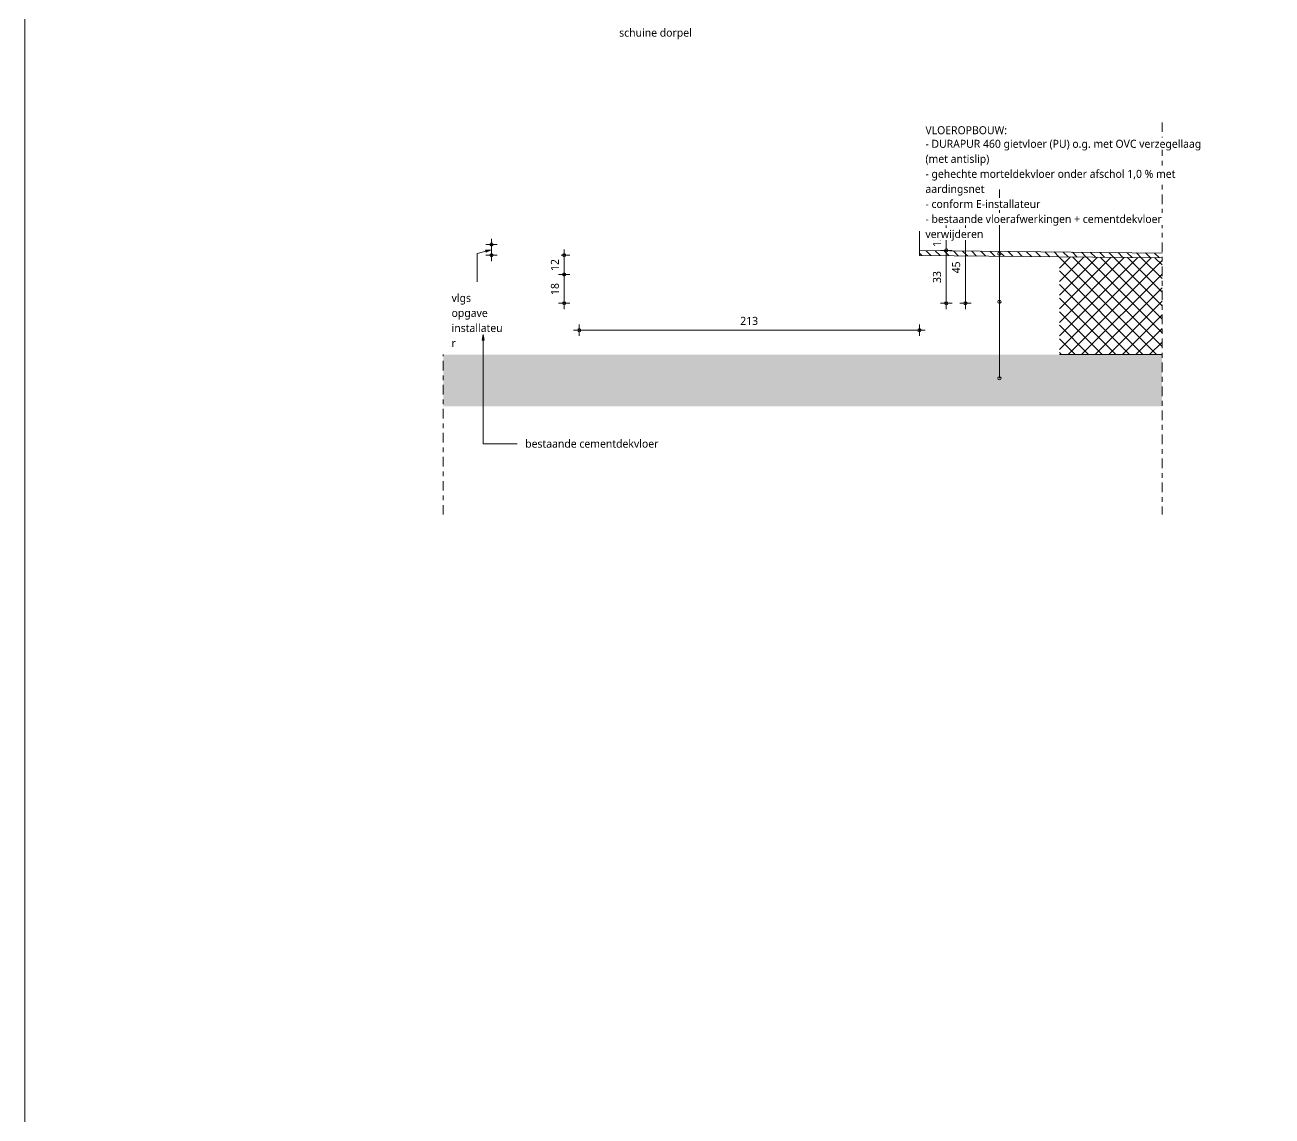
# Model space of a CAD drawing. Header units: millimetres. Extents: x 32900 to 38291, y -18988 to 4133.
# Drawn here: x 37280 to 38059, y -13210 to -12529 of the extents above; entities that cross this region are included whole.
import ezdxf

# ---------------------------------------------------------------- set-up
doc = ezdxf.new("R2010")
doc.units = ezdxf.units.MM
doc.linetypes.add('MV_center', pattern=[15, 6, -3, 3, -3])
for name, color, linetype, lineweight in [('A-ANNO-DIMS', 211, 'Continuous', 13), ('A-ANNO-DIMS-2', 211, 'Continuous', 13), ('A-ANNO-NOTE', 131, 'Continuous', 18), ('A-DETL', 90, 'Continuous', 13), ('A-DETL-GENF', 92, 'Continuous', 18), ('A-DETL-THIN', 151, 'Continuous', 18), ('G-ANNO-TEXT', 231, 'Continuous', 13)]:
    doc.layers.add(name, color=color, linetype=linetype, lineweight=lineweight)
doc.styles.add('Segoe UI', font='segoeui.ttf', dxfattribs={"height": 5})
doc.styles.add('Segoe UI_B', font='segoeui.ttf', dxfattribs={"height": 5})
doc.dimstyles.new('2_5_mm_4', dxfattribs={"dimscale": 304.8, "dimtxt": 5.23682, "dimasz": 0.006562, "dimexe": 0.011811, "dimexo": 0.0625, "dimgap": 0.005906, "dimtad": 1, "dimdec": 0, "dimzin": 0, "dimdsep": 46, "dimtxsty": 'Segoe UI', "dimblk1": 'DOTBLANK', "dimblk2": 'DOTBLANK', "dimsah": 1, "dimcen": 0.09, "dimdle": 0.011811, "dimazin": 0, "dimtfac": 1, "dimtdec": 4, "dimtix": 1, "dimtmove": 0, "dimatfit": 3, "dimfxl": 0.011811, "dimfxlon": 1, "dimtvp": 1, "dimtfill": 1, "dimtolj": 1, "dimtzin": 0, "dimarcsym": 2})

# ---------------------------------------------------------------- blocks, each defined once
blk = doc.blocks.new('NLRS_00_DI_maskeer - Type 1-4234915-Details ziekenhuis Utiliteitsgebouw')
at = {"layer": 'A-DETL-GENF', "linetype": 'MV_center'}
blk.add_line((121.88, 0), (21.89, 0), dxfattribs=at)
blk = doc.blocks.new('NLRS_00_DI_maskeer - Type 1-4234604-Details ziekenhuis Utiliteitsgebouw')
at = {"layer": 'A-DETL-GENF', "linetype": 'MV_center'}
blk.add_line((-100, 0), (145, 0), dxfattribs=at)
blk = doc.blocks.new('DIMBLOCK867-Details ziekenhuis Utiliteitsgebouw')
at = {"layer": 'A-ANNO-DIMS-2'}
for p, q in [((37616.44, -12684.34), (37612.84, -12684.34)), ((37616.44, -12705.94), (37616.44, -12684.34)), ((37616.44, -12684.34), (37620.04, -12684.34)), ((37616.44, -12702.34), (37612.84, -12702.34)), ((37616.44, -12702.34), (37620.04, -12702.34))]:
    blk.add_line(p, q, dxfattribs=at)
for centre in [(37616.44, -12684.34), (37616.44, -12702.34)]:
    blk.add_circle(centre, 1, dxfattribs=at)
at = {"layer": 'A-ANNO-DIMS-2', "color": 0, "insert": (37608.12, -12697.15), "char_height": 5, "width": 9.1406, "attachment_point": 1, "rotation": 90, "line_spacing_factor": 1.142579, "style": 'Segoe UI', "bg_fill": 3, "box_fill_scale": 1.25, "bg_fill_color": 9, "bg_fill_true_color": 13158600, "bg_fill_transparency": 0}
blk.add_mtext('18', dxfattribs=at)
blk = doc.blocks.new('_DotBlank')
at = {"color": 0, "linetype": 'ByBlock', "lineweight": -2}
blk.add_line((-0.5, 0), (-1, 0), dxfattribs=at)
blk.add_circle((0, 0), 0.5, dxfattribs=at)
blk = doc.blocks.new('DIMBLOCK868-Details ziekenhuis Utiliteitsgebouw')
at = {"layer": 'A-ANNO-DIMS-2'}
for p, q in [((37616.44, -12684.34), (37616.44, -12668.74)), ((37616.44, -12672.34), (37612.84, -12672.34)), ((37616.44, -12672.34), (37620.04, -12672.34)), ((37616.44, -12684.34), (37612.84, -12684.34)), ((37616.44, -12684.34), (37620.04, -12684.34))]:
    blk.add_line(p, q, dxfattribs=at)
for centre in [(37616.44, -12672.34), (37616.44, -12684.34)]:
    blk.add_circle(centre, 1, dxfattribs=at)
at = {"layer": 'A-ANNO-DIMS-2', "color": 0, "insert": (37608.12, -12682.15), "char_height": 5, "width": 9.1406, "attachment_point": 1, "rotation": 90, "line_spacing_factor": 1.142579, "style": 'Segoe UI', "bg_fill": 3, "box_fill_scale": 1.25, "bg_fill_color": 9, "bg_fill_true_color": 13158600, "bg_fill_transparency": 0}
blk.add_mtext('12', dxfattribs=at)
blk = doc.blocks.new('DIMBLOCK870-Details ziekenhuis Utiliteitsgebouw')
at = {"layer": 'A-ANNO-DIMS-2'}
for p, q in [((37855.15, -12669.34), (37851.55, -12669.34)), ((37855.15, -12705.94), (37855.15, -12669.34)), ((37855.15, -12669.34), (37858.75, -12669.34)), ((37855.15, -12702.34), (37851.55, -12702.34)), ((37855.15, -12702.34), (37858.75, -12702.34))]:
    blk.add_line(p, q, dxfattribs=at)
for centre in [(37855.15, -12669.34), (37855.15, -12702.34)]:
    blk.add_circle(centre, 1, dxfattribs=at)
at = {"layer": 'A-ANNO-DIMS-2', "color": 0, "insert": (37846.83, -12689.65), "char_height": 5, "width": 9.1406, "attachment_point": 1, "rotation": 90, "line_spacing_factor": 1.142579, "style": 'Segoe UI', "bg_fill": 3, "box_fill_scale": 1.25, "bg_fill_color": 9, "bg_fill_true_color": 13158600, "bg_fill_transparency": 0}
blk.add_mtext('33', dxfattribs=at)
blk = doc.blocks.new('DIMBLOCK871-Details ziekenhuis Utiliteitsgebouw')
at = {"layer": 'A-ANNO-DIMS-2'}
for p, q in [((37855.15, -12669.34), (37855.15, -12653.74)), ((37855.15, -12657.34), (37851.55, -12657.34)), ((37855.15, -12657.34), (37858.75, -12657.34)), ((37855.15, -12669.34), (37851.55, -12669.34)), ((37855.15, -12669.34), (37858.75, -12669.34))]:
    blk.add_line(p, q, dxfattribs=at)
for centre in [(37855.15, -12657.34), (37855.15, -12669.34)]:
    blk.add_circle(centre, 1, dxfattribs=at)
at = {"layer": 'A-ANNO-DIMS-2', "color": 0, "insert": (37846.83, -12667.15), "char_height": 5, "width": 9.1406, "attachment_point": 1, "rotation": 90, "line_spacing_factor": 1.142579, "style": 'Segoe UI', "bg_fill": 3, "box_fill_scale": 1.25, "bg_fill_color": 9, "bg_fill_true_color": 13158600, "bg_fill_transparency": 0}
blk.add_mtext('12', dxfattribs=at)
blk = doc.blocks.new('DIMBLOCK872-Details ziekenhuis Utiliteitsgebouw')
at = {"layer": 'A-ANNO-DIMS-2'}
for p, q in [((37867.15, -12705.94), (37867.15, -12653.74)), ((37867.15, -12657.34), (37863.55, -12657.34)), ((37867.15, -12657.34), (37870.75, -12657.34)), ((37867.15, -12702.34), (37863.55, -12702.34)), ((37867.15, -12702.34), (37870.75, -12702.34))]:
    blk.add_line(p, q, dxfattribs=at)
for centre in [(37867.15, -12657.34), (37867.15, -12702.34)]:
    blk.add_circle(centre, 1, dxfattribs=at)
at = {"layer": 'A-ANNO-DIMS-2', "color": 0, "insert": (37858.83, -12683.65), "char_height": 5, "width": 9.1406, "attachment_point": 1, "rotation": 90, "line_spacing_factor": 1.142579, "style": 'Segoe UI', "bg_fill": 3, "box_fill_scale": 1.25, "bg_fill_color": 9, "bg_fill_true_color": 13158600, "bg_fill_transparency": 0}
blk.add_mtext('45', dxfattribs=at)
blk = doc.blocks.new('DIMBLOCK877-Details ziekenhuis Utiliteitsgebouw')
at = {"layer": 'A-ANNO-DIMS-2'}
for p, q in [((37625.88, -12719.15), (37625.88, -12715.55)), ((37838.38, -12719.15), (37838.38, -12715.55)), ((37622.28, -12719.15), (37841.98, -12719.15)), ((37625.88, -12719.15), (37625.88, -12722.75)), ((37838.38, -12719.15), (37838.38, -12722.75))]:
    blk.add_line(p, q, dxfattribs=at)
for centre in [(37625.88, -12719.15), (37838.38, -12719.15)]:
    blk.add_circle(centre, 1, dxfattribs=at)
at = {"layer": 'A-ANNO-DIMS-2', "color": 0, "insert": (37726.42, -12710.82), "char_height": 5, "width": 13.7109, "attachment_point": 1, "line_spacing_factor": 1.142579, "style": 'Segoe UI', "bg_fill": 3, "box_fill_scale": 1.25, "bg_fill_color": 9, "bg_fill_true_color": 13158600, "bg_fill_transparency": 0}
blk.add_mtext('213', dxfattribs=at)

msp = doc.modelspace()

# ---------------------------------------------------------------- hatches: boundary and pattern name
at = {"layer": 'A-DETL-GENF', "lineweight": 13}
h = msp.add_hatch(dxfattribs=at)
h.set_pattern_fill('FP_9', color=254, style=0, pattern_type=2)
h.set_pattern_definition([(135, (0, 0), (-2.82842712, -2.82842712), [])])
h.paths.add_polyline_path([(37990, -12673.98), (37990, -12670.98), (37838.38, -12669.46), (37838.38, -12672.46)])
h = msp.add_hatch(dxfattribs=at)
h.set_pattern_fill('FP_10', color=254, style=0, pattern_type=2)
h.set_pattern_definition([(45, (0, 0), (-4.2426407, 4.2426407), []), (135, (0, 0), (-4.2426407, -4.2426407), [])])
h.paths.add_polyline_path([(37925.88, -12734.34), (37990, -12734.34), (37990, -12673.98), (37925.88, -12673.34), (37925.88, -12713.59)])
at = {"layer": 'A-DETL-GENF'}
msp.add_hatch(color=9, dxfattribs=at).paths.add_polyline_path([(37925.88, -12766.63), (37990, -12766.63), (37990, -12734.34), (37540.87, -12734.34), (37540.87, -12766.63), (37608.64, -12766.63)])
at = {"layer": 'G-ANNO-TEXT'}
for points in [[(37570.91, -12668.87), (37567.27, -12669.21), (37567.61, -12670.44)], [(37565.74, -12721.8), (37565.11, -12725.4), (37566.38, -12725.4)]]:
    msp.add_hatch(color=7, dxfattribs=at).paths.add_polyline_path(points)

# ---------------------------------------------------------------- linework, layer by layer
at = {"layer": 'A-DETL', "lineweight": 18}
msp.add_line((37279.51, 3651.86), (37279.51, -18988.14), dxfattribs=at)
at = {"layer": 'A-DETL'}
for p, q in [((37888.4, -12749.18), (37888.4, -12631.33)), ((37571.03, -12675.98), (37571.03, -12661.99)), ((37838.38, -12657.34), (37838.38, -12669.34)), ((37574.51, -12665.59), (37567.55, -12665.59)), ((37990, -12670.98), (37838.38, -12669.46)), ((37838.38, -12669.46), (37838.38, -12672.46)), ((37574.51, -12672.38), (37567.55, -12672.38)), ((37838.38, -12672.46), (37990, -12673.98))]:
    msp.add_line(p, q, dxfattribs=at)
for centre in [(37571.03, -12665.59), (37571.03, -12672.38), (37888.4, -12671.38), (37888.4, -12701.38), (37888.4, -12749.18)]:
    msp.add_circle(centre, 1, dxfattribs=at)
at = {"layer": 'A-DETL-THIN'}
msp.add_line((37990, -12734.34), (37925.88, -12734.34), dxfattribs=at)
at = {"layer": 'G-ANNO-TEXT', "color": 250}
for p, q in [((37570.91, -12668.87), (37562.12, -12671.29)), ((37570.91, -12668.87), (37567.27, -12669.21)), ((37567.27, -12669.21), (37567.61, -12670.44)), ((37567.61, -12670.44), (37570.91, -12668.87)), ((37562.12, -12671.29), (37562.12, -12688.94)), ((37565.74, -12721.8), (37565.11, -12725.4)), ((37566.38, -12725.4), (37565.74, -12721.8)), ((37565.74, -12721.8), (37565.74, -12790.01)), ((37565.11, -12725.4), (37566.38, -12725.4)), ((37565.74, -12790.01), (37587.07, -12790.01))]:
    msp.add_line(p, q, dxfattribs=at)

# ---------------------------------------------------------------- block references
at = {"layer": 'A-DETL-GENF', "linetype": 'MV_center', "rotation": 270}
for name, p in [('NLRS_00_DI_maskeer - Type 1-4234604-Details ziekenhuis Utiliteitsgebouw', (37990, -12689.34)), ('NLRS_00_DI_maskeer - Type 1-4234915-Details ziekenhuis Utiliteitsgebouw', (37540.87, -12712.45))]:
    msp.add_blockref(name, p, dxfattribs=at)

# ---------------------------------------------------------------- texts
at = {"layer": 'G-ANNO-TEXT', "color": 1, "insert": (37650.79, -12530.83), "char_height": 5, "width": 57.5612, "attachment_point": 1, "style": 'Segoe UI'}
msp.add_mtext('schuine dorpel ', dxfattribs=at)
at = {"layer": 'G-ANNO-TEXT', "color": 7, "char_height": 5, "attachment_point": 1, "style": 'Segoe UI'}
for s, insert, width in [('vlgs ', (37546.09, -12696.48), 16.9958), ('opgave ', (37546.09, -12705.87), 30.1435), ('installateu', (37546.09, -12715.26), 38.3207), ('r', (37546.09, -12724.66), 2.8861), ('bestaande cementdekvloer', (37592.07, -12787.51), 101.173)]:
    msp.add_mtext(s, dxfattribs=dict(at, insert=insert, width=width))

# ---------------------------------------------------------------- dimensions: what is measured, and where the dimension line sits
at = {"layer": 'A-ANNO-DIMS'}
dim = msp.add_linear_dim(base=(37616.44, -12684.34), p1=(37620.04, -12702.34), p2=(37612.84, -12684.34), angle=90, dimstyle='2_5_mm_4', override={"dimpost": '<>', "dimfxl": 19.386593}, dxfattribs=at)
dim.commit()
dim.dimension.update_dxf_attribs({"geometry": 'DIMBLOCK867-Details ziekenhuis Utiliteitsgebouw', "text_midpoint": (37612.05, -12693.34)})

# ---------------------------------------------------------------- next in the draw order: texts
at = {"layer": 'A-ANNO-NOTE', "lineweight": 13, "insert": (37842.14, -12600.23), "char_height": 5, "width": 215.3333, "attachment_point": 1, "style": 'Segoe UI', "bg_fill": 3, "box_fill_scale": 1.25, "bg_fill_color": 9, "bg_fill_true_color": 13158600, "bg_fill_transparency": 0}
msp.add_mtext('- DURAPUR 460 gietvloer (PU) o.g. met OVC verzegellaag', dxfattribs=at)

# ---------------------------------------------------------------- next in the draw order: dimensions: what is measured, and where the dimension line sits
at = {"layer": 'A-ANNO-DIMS'}
for base, p1, p2, override, picture, middle in [((37616.44, -12672.34), (37612.84, -12684.34), (37620.04, -12672.34), {"dimpost": '<>', "dimfxl": 13.994285}, 'DIMBLOCK868-Details ziekenhuis Utiliteitsgebouw', (37612.09, -12678.34)), ((37855.15, -12669.34), (37851.55, -12702.34), (37851.55, -12669.34), {"dimpost": '<>', "dimfxl": 33}, 'DIMBLOCK870-Details ziekenhuis Utiliteitsgebouw', (37850.76, -12685.84))]:
    dim = msp.add_linear_dim(base=base, p1=p1, p2=p2, angle=90, dimstyle='2_5_mm_4', override=override, dxfattribs=at)
    dim.commit()
    dim.dimension.update_dxf_attribs({"geometry": picture, "text_midpoint": middle})

# ---------------------------------------------------------------- next in the draw order: texts
at = {"layer": 'A-ANNO-NOTE', "lineweight": 13, "char_height": 5, "attachment_point": 1, "bg_fill": 3, "box_fill_scale": 1.25, "bg_fill_color": 9, "bg_fill_true_color": 13158600, "bg_fill_transparency": 0}
for s, insert, width, style in [('VLOEROPBOUW:', (37842.14, -12591.76), 66.8607, 'Segoe UI_B'), ('(met antislip)', (37842.14, -12609.62), 49.0633, 'Segoe UI')]:
    msp.add_mtext(s, dxfattribs=dict(at, insert=insert, width=width, style=style))

# ---------------------------------------------------------------- next in the draw order: dimensions: what is measured, and where the dimension line sits
at = {"layer": 'A-ANNO-DIMS'}
dim = msp.add_linear_dim(base=(37855.15, -12657.34), p1=(37851.55, -12669.34), p2=(37851.55, -12657.34), angle=90, dimstyle='2_5_mm_4', override={"dimpost": '<>', "dimfxl": 12}, dxfattribs=at)
dim.commit()
dim.dimension.update_dxf_attribs({"geometry": 'DIMBLOCK871-Details ziekenhuis Utiliteitsgebouw', "text_midpoint": (37850.79, -12663.34)})
dim = msp.add_linear_dim(base=(37838.37949756, -12719.14713511), p1=(37625.87949756, -12715.54713511), p2=(37838.37949756, -12715.54713511), dimstyle='2_5_mm_4', override={"dimpost": '<>', "dimfxl": 212.5}, dxfattribs=at)
dim.commit()
dim.dimension.update_dxf_attribs({"geometry": 'DIMBLOCK877-Details ziekenhuis Utiliteitsgebouw', "text_midpoint": (37732.12949756, -12714.74776272)})

# ---------------------------------------------------------------- next in the draw order: texts
at = {"layer": 'A-ANNO-NOTE', "lineweight": 13, "insert": (37842.14, -12619.01), "char_height": 5, "width": 192.886, "attachment_point": 1, "style": 'Segoe UI', "bg_fill": 3, "box_fill_scale": 1.25, "bg_fill_color": 9, "bg_fill_true_color": 13158600, "bg_fill_transparency": 0}
msp.add_mtext('- gehechte morteldekvloer onder afschol 1,0 % met', dxfattribs=at)

# ---------------------------------------------------------------- next in the draw order: dimensions: what is measured, and where the dimension line sits
at = {"layer": 'A-ANNO-DIMS'}
dim = msp.add_linear_dim(base=(37867.15, -12657.34), p1=(37863.55, -12702.34), p2=(37863.55, -12657.34), angle=90, dimstyle='2_5_mm_4', override={"dimpost": '<>', "dimfxl": 45}, dxfattribs=at)
dim.commit()
dim.dimension.update_dxf_attribs({"geometry": 'DIMBLOCK872-Details ziekenhuis Utiliteitsgebouw', "text_midpoint": (37862.81, -12679.84)})

# ---------------------------------------------------------------- next in the draw order: texts
at = {"layer": 'A-ANNO-NOTE', "lineweight": 13, "insert": (37842.14, -12628.4), "char_height": 5, "width": 44.0928, "attachment_point": 1, "style": 'Segoe UI', "bg_fill": 3, "box_fill_scale": 1.25, "bg_fill_color": 9, "bg_fill_true_color": 13158600, "bg_fill_transparency": 0}
msp.add_mtext('aardingsnet', dxfattribs=at)

# ---------------------------------------------------------------- next in the draw order: texts
at = {"layer": 'A-ANNO-NOTE', "lineweight": 13, "insert": (37842.14, -12637.8), "char_height": 5, "width": 88.6666, "attachment_point": 1, "style": 'Segoe UI', "bg_fill": 3, "box_fill_scale": 1.25, "bg_fill_color": 9, "bg_fill_true_color": 13158600, "bg_fill_transparency": 0}
msp.add_mtext('- conform E-installateur', dxfattribs=at)

# ---------------------------------------------------------------- next in the draw order: texts
at = {"layer": 'A-ANNO-NOTE', "lineweight": 13, "insert": (37842.14, -12647.19), "char_height": 5, "width": 181.8227, "attachment_point": 1, "style": 'Segoe UI', "bg_fill": 3, "box_fill_scale": 1.25, "bg_fill_color": 9, "bg_fill_true_color": 13158600, "bg_fill_transparency": 0}
msp.add_mtext('- bestaande vloerafwerkingen + cementdekvloer', dxfattribs=at)

# ---------------------------------------------------------------- next in the draw order: texts
at = {"layer": 'A-ANNO-NOTE', "lineweight": 13, "insert": (37842.14, -12656.58), "char_height": 5, "width": 43.2911, "attachment_point": 1, "style": 'Segoe UI', "bg_fill": 3, "box_fill_scale": 1.25, "bg_fill_color": 9, "bg_fill_true_color": 13158600, "bg_fill_transparency": 0}
msp.add_mtext('verwijderen', dxfattribs=at)

doc.saveas('drawing.dxf')
